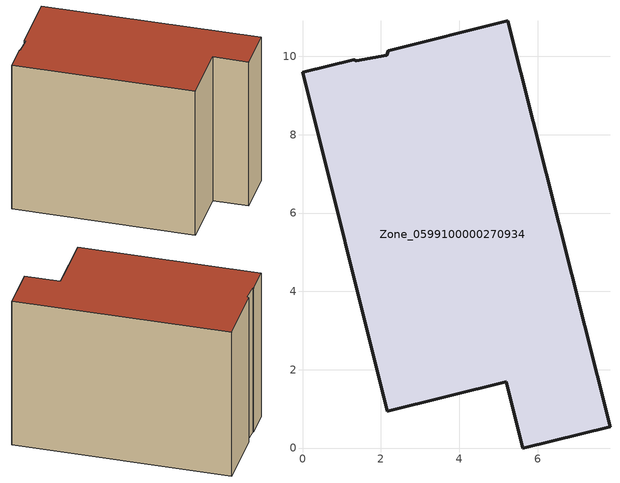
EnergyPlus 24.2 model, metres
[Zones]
Zone_0599100000270934
 floor ground (C_G): 5.24,10.91 7.85,0.55 5.62,0 5.2,1.7 2.17,0.94 0,9.59 1.31,9.92 1.38,9.88 2.16,10.03 2.19,10.14 z0
 wall outside (C_F): 1.31,9.92 0,9.59 2.17,0.94 5.2,1.7 5.62,0 7.85,0.55 5.24,10.91 2.19,10.14 2.16,10.03 1.38,9.88 1.31,9.92 z0:7.97
 roof outside (C_R): 2.16,10.03 1.38,9.88 1.31,9.92 0,9.59 2.17,0.94 5.2,1.7 5.62,0 7.85,0.55 5.24,10.91 2.19,10.14 z7.97
[BUILDING]
Pand.0599100000270934: North Axis=0; Terrain=City; Loads Convergence Tolerance Value=0.04; Temperature Convergence Tolerance Value=0.4; Solar Distribution=FullExterior; Maximum Number of Warmup Days=25; Minimum Number of Warmup Days=1
[Site:Location]
Rotterdam.The.Hague.AP_ZH_NLD Design_Conditions: Latitude=51.96; Longitude=4.45; Time Zone=1; Elevation=-4.5
[SITE:GROUNDTEMPERATURE:BUILDINGSURFACE]
18, 18, 18, 18, 18, 18, 18, 18, 18, 18, 18, 18
[MATERIAL] Thermal Absorptance=0.9; Solar Absorptance=0.7; Visible Absorptance=0.7
Name | Roughness | Thickness | Conductivity | Density | Specific Heat
G.TI.1975-1991 | MediumSmooth | 0.15 | 0.288461 | 540 | 1210
F.TI.1975-1991 | Rough | 0.3 | 0.230769 | 1920 | 840
R.TI.1975-1991 | MediumRough | 0.2 | 0.153846 | 1500 | 1000
[CONSTRUCTION]
C_G: G.TI.1975-1991
C_F: F.TI.1975-1991
C_R: R.TI.1975-1991
[ZONE]
Zone_0599100000270934: Type=1; Multiplier=1; Ceiling Height=Autocalculate; Volume=Autocalculate; Floor Area=autocalculate; Part of Total Floor Area=Yes
[ZONEINFILTRATION:DESIGNFLOWRATE]
Infil_Zone_0599100000270934: Zone or ZoneList or Space or SpaceList=Zone_0599100000270934; Schedule=AlwaysOn; Design Flow Rate Calculation Method=Flow/Area; Flow Rate per Floor Area=0.003; Constant Term Coefficient=1; Temperature Term Coefficient=0; Velocity Term Coefficient=0; Velocity Squared Term Coefficient=0
[HVACTEMPLATE:ZONE:IDEALLOADSAIRSYSTEM]
Zone_0599100000270934: Maximum Heating Supply Air Temperature=50; Minimum Cooling Supply Air Temperature=13; Maximum Heating Supply Air Humidity Ratio=0.0156; Minimum Cooling Supply Air Humidity Ratio=0.0077; Heating Limit=NoLimit; Cooling Limit=NoLimit; Dehumidification Control Type=ConstantSensibleHeatRatio; Cooling Sensible Heat Ratio=0.7; Dehumidification Setpoint=60; Humidification Control Type=None; Humidification Setpoint=30; Outdoor Air Method=None; Outdoor Air Flow Rate per Person=0.00944; Outdoor Air Flow Rate per Zone Floor Area=0; Outdoor Air Flow Rate per Zone=0; Demand Controlled Ventilation Type=None; Outdoor Air Economizer Type=NoEconomizer; Heat Recovery Type=None; Sensible Heat Recovery Effectiveness=0.7; Latent Heat Recovery Effectiveness=0.65
[ZONECONTROL:THERMOSTAT]
ThermostatControl_Zone_0599100000270934: Zone or ZoneList=Zone_0599100000270934; Control Type Schedule=DualSetpointControlType; Control 1=Thermostat_Zone_0599100000270934; Temperature Difference Between Cutout And Setpoint=0
[THERMOSTATSETPOINT:DUALSETPOINT]
Thermostat_Zone_0599100000270934: Heating Setpoint Temperature Schedule=HeatingSetpoint_Zone_0599100000270934; Cooling Setpoint Temperature Schedule=CoolingSetpoint_Zone_0599100000270934
[SCHEDULE:COMPACT]
HeatingSetpoint_Zone_0599100000270934: Through: 12/31, For: AllDays, Until: 24:00, 21
CoolingSetpoint_Zone_0599100000270934: Through: 12/31, For: AllDays, Until: 24:00, 24
DualSetpointControlType: Through: 12/31, For: AllDays, Until: 24:00, 4
AlwaysOn: Through: 12/31, For: AllDays, Until: 24:00, 1
